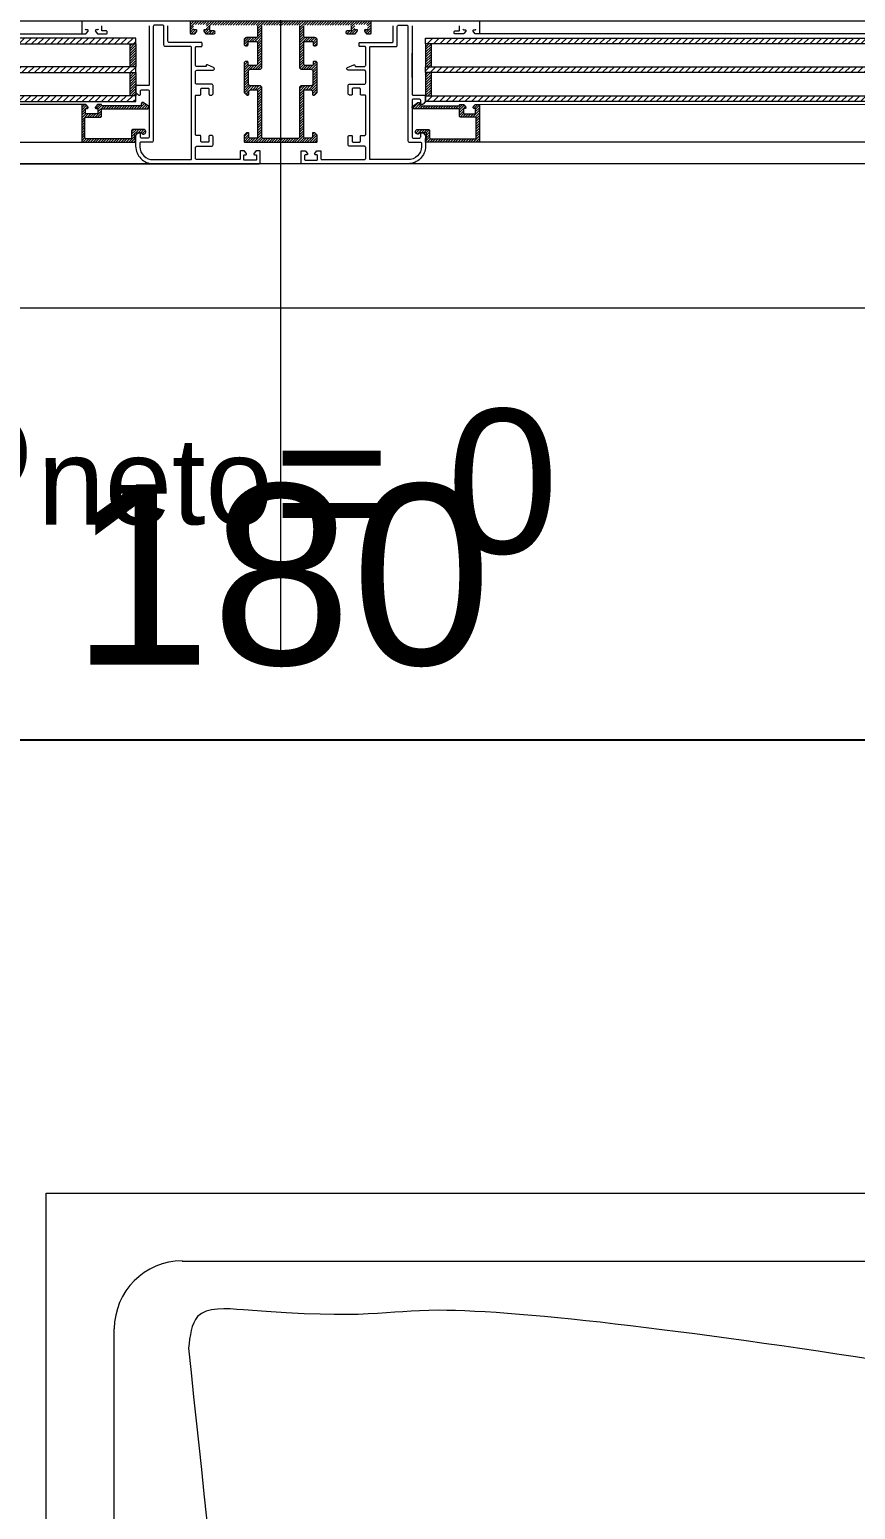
# Model space of a CAD drawing. Header units: centimetres. Extents: x 86156 to 91557, y -55119 to -48172.
# Drawn here: x 88153.8 to 88211, y -50247.9 to -50145.4 of the extents above; entities that cross this region are included whole.
import ezdxf

# ---------------------------------------------------------------- set-up
doc = ezdxf.new("R2010")
doc.units = ezdxf.units.CM
doc.header["$LTSCALE"] = 50
doc.header["$MEASUREMENT"] = 0
doc.layers.get('0').update_dxf_attribs({"color": 8})
for name, color, linetype, lineweight in [('BETON HACHURE', 253, 'Continuous', 13), ('mobilimi', 8, 'Continuous', 9), ('WINDOWS', 21, 'Continuous', 5)]:
    doc.layers.add(name, color=color, linetype=linetype, lineweight=lineweight)
doc.layers.add('COTE 50ème', color=1, linetype='Continuous')
doc.styles.add('GENERATED_STYLE_1', font='arial.ttf')
doc.styles.add('RS_TXT_50', font='arial.ttf', dxfattribs={"height": 12.5})
doc.dimstyles.new('RS_50CM_LINEAIRE', dxfattribs={"dimscale": 5, "dimtxt": 12.5, "dimasz": 1.5, "dimexe": 1, "dimexo": 2.5, "dimgap": 1, "dimtad": 1, "dimdec": 1, "dimrnd": 0.5, "dimdsep": 46, "dimtxsty": 'RS_TXT_50', "dimblk1": 'ARCHTICK', "dimblk2": 'ARCHTICK', "dimsah": 1, "dimcen": 2.5, "dimdle": 1, "dimclrt": 4, "dimadec": 0, "dimazin": 2, "dimtfac": 1, "dimtdec": 1, "dimtix": 1, "dimtmove": 2, "dimatfit": 3, "dimfxl": 1, "dimtolj": 1, "dimtzin": 0, "dimarcsym": 0})
pattern_1 = [(135, (-46708.70849, -43852.52553), (-0.08838834765, -0.08838834765), [])]
pattern_2 = [(135, (-46708.9128, -43852.52553), (-0.2209708691, -0.2209708691), [])]

# ---------------------------------------------------------------- blocks, each defined once
blk = doc.blocks.new('DRITARE POS 2')
at = {"layer": 'WINDOWS'}
h = blk.add_hatch(dxfattribs=at)
h.set_pattern_fill('ANSI31', color=140, scale=2.5, angle=450)
h.set_pattern_definition(pattern_2)
h.paths.add_polyline_path([(-8.71, -80.01), (-8.71, -12.58), (-8.31, -12.58), (-8.31, -80.01)])
h.paths.add_polyline_path([(-6.71, -80.01), (-6.71, -12.58), (-6.31, -12.58), (-6.31, -80.01)])
h.paths.add_polyline_path([(-4.71, -80.02), (-4.71, -12.58), (-4.31, -12.58), (-4.31, -80.02)])
at = {"layer": 'WINDOWS', "transparency": 33554559}
h = blk.add_hatch(dxfattribs=at)
h.set_pattern_fill('ANSI31', color=140, angle=450)
h.set_pattern_definition([(135, (-46708.90849, -43835.52553), (-0.08838834765, -0.08838834765), [])])
h.paths.add_polyline_path([(-6.71, -12.58), (-8.31, -12.58), (-8.31, -12.98), (-6.71, -12.98)])
h.paths.add_polyline_path([(-4.71, -12.58), (-6.31, -12.58), (-6.31, -12.98), (-4.71, -12.98)])
h.paths.add_polyline_path([(-6.71, -79.61), (-8.31, -79.61), (-8.31, -80.01), (-6.71, -80.01)])
h.paths.add_polyline_path([(-4.71, -79.61), (-6.31, -79.61), (-6.31, -80.01), (-4.71, -80.01)])
h = blk.add_hatch(dxfattribs=at)
h.set_pattern_fill('ANSI31', color=256, angle=450)
h.set_pattern_definition(pattern_1)
h.paths.add_polyline_path([(-1.49, -76.33, 0.414214), (-1.55, -76.27), (-4.06, -76.27, 0.414214), (-4.11, -76.33), (-4.11, -76.54, 0.250765), (-4.09, -76.58), (-3.92, -76.71, 0.599022), (-3.83, -76.67), (-3.83, -76.59, -0.414214), (-3.78, -76.54), (-3.51, -76.54, -0.414214), (-3.46, -76.59), (-3.46, -77.34, -0.414214), (-3.51, -77.39), (-3.78, -77.39, -0.414214), (-3.83, -77.34), (-3.83, -77.26, 0.599022), (-3.92, -77.22), (-4.09, -77.35, 0.250765), (-4.11, -77.39), (-4.11, -77.6, 0.414214), (-4.06, -77.66), (-4.02, -77.66), (-4.02, -80.34, -0.414214), (-4.07, -80.4), (-4.15, -80.4, 0.603122), (-4.23, -80.55), (-3.98, -80.9, 0.737396), (-3.81, -80.85), (-3.81, -77.71, -0.414214), (-3.76, -77.66), (-3.31, -77.66, 0.414214), (-3.22, -77.56), (-3.22, -76.55, -0.414214), (-3.16, -76.5), (-1.81, -76.5, -0.414214), (-1.72, -76.59), (-1.72, -79.63, -0.414214), (-1.81, -79.73), (-2.28, -79.73, 0.414214), (-2.37, -79.82), (-2.37, -80.56, 1.657435), (-2.12, -80.43, -0.247394), (-2.15, -80.38), (-2.15, -80.01, -0.414214), (-2.09, -79.95), (-1.74, -79.95), (-1.74, -80.01), (-1.49, -80.01), (-1.49, -79.95)])
at = {"layer": 'WINDOWS'}
h = blk.add_hatch(dxfattribs=at)
h.set_pattern_fill('ANSI31', color=256, angle=450)
h.set_pattern_definition(pattern_1)
h.paths.add_polyline_path([(-9.61, -85.22, -0.414214), (-9.56, -85.16), (-9.26, -85.16, -0.414214), (-9.2, -85.22), (-9.2, -85.44, 1), (-9, -85.44), (-9, -84.9, 0.250765), (-9.02, -84.86), (-9.19, -84.74, 0.599022), (-9.28, -84.79), (-9.28, -84.87, -0.414214), (-9.33, -84.92), (-9.59, -84.92, -0.414214), (-9.65, -84.87), (-9.65, -84.08, -0.414214), (-9.59, -84.03), (-9.33, -84.03, -0.414214), (-9.28, -84.08), (-9.28, -84.19, 0.599022), (-9.19, -84.24), (-9.02, -84.13, 0.250765), (-9, -84.08), (-9, -83.84, 0.414214), (-9.05, -83.78), (-9.84, -83.78, 0.414214), (-9.89, -83.84), (-9.89, -90.06), (-9.89, -96.27, 0.414214), (-9.84, -96.33), (-9.05, -96.33, 0.414214), (-9, -96.27), (-9, -96.03, 0.250765), (-9.02, -95.98), (-9.19, -95.87, 0.599022), (-9.28, -95.92), (-9.28, -96.03, -0.414214), (-9.33, -96.08), (-9.59, -96.08, -0.414214), (-9.65, -96.03), (-9.65, -95.24, -0.414214), (-9.59, -95.19), (-9.33, -95.19, -0.414214), (-9.28, -95.24), (-9.28, -95.32, 0.599022), (-9.19, -95.37), (-9.02, -95.25, 0.250765), (-9, -95.21), (-9, -94.68, 1), (-9.2, -94.68), (-9.2, -94.89, -0.414214), (-9.26, -94.95), (-9.56, -94.95, -0.414214), (-9.61, -94.89), (-9.61, -91.72, -0.414214), (-9.56, -91.66), (-8.83, -91.66, -0.414214), (-8.74, -91.75), (-8.74, -92.41, 0.414214), (-8.55, -92.59), (-8.29, -92.59, 0.198912), (-8.25, -92.58), (-8.19, -92.52, 0.198912), (-8.18, -92.48), (-8.18, -92.37, 0.414214), (-8.23, -92.31), (-8.4, -92.31, -0.414214), (-8.46, -92.26), (-8.46, -91.75, -0.414214), (-8.36, -91.66), (-6.91, -91.66, -0.414214), (-6.81, -91.75), (-6.81, -92.26, -0.414214), (-6.87, -92.31), (-7.04, -92.31, 0.414214), (-7.09, -92.37), (-7.09, -92.48, 0.198912), (-7.08, -92.52), (-7.02, -92.58, 0.198912), (-6.98, -92.59), (-4.97, -92.59, 0.198912), (-4.93, -92.58), (-4.78, -92.42, 0.198912), (-4.76, -92.38), (-4.76, -92.31, 0.414214), (-4.82, -92.26), (-5, -92.26, -0.340481), (-5.13, -92.16), (-5.13, -91.75, -0.414214), (-5.04, -91.66), (-1.87, -91.66, -0.414214), (-1.77, -91.75), (-1.77, -92.16, -0.414214), (-1.87, -92.26), (-2.09, -92.26, 0.414214), (-2.15, -92.31), (-2.15, -92.38, 0.198912), (-2.13, -92.42), (-1.98, -92.58, 0.198912), (-1.94, -92.59), (-1.55, -92.59, 0.414214), (-1.49, -92.54), (-1.49, -90.06), (-1.49, -87.57, 0.414214), (-1.55, -87.52), (-1.94, -87.52, 0.198912), (-1.98, -87.53), (-2.13, -87.69, 0.198912), (-2.15, -87.73), (-2.15, -87.8, 0.414214), (-2.09, -87.85), (-1.87, -87.85, -0.414214), (-1.77, -87.95), (-1.77, -88.36, -0.414214), (-1.87, -88.45), (-5.04, -88.45, -0.414214), (-5.13, -88.36), (-5.13, -87.95, -0.340481), (-5, -87.85), (-4.82, -87.85, 0.414214), (-4.76, -87.8), (-4.76, -87.73, 0.198912), (-4.78, -87.69), (-4.93, -87.53, 0.198912), (-4.97, -87.52), (-6.98, -87.52, 0.198912), (-7.02, -87.53), (-7.08, -87.59, 0.198912), (-7.09, -87.63), (-7.09, -87.74, 0.414214), (-7.04, -87.8), (-6.87, -87.8, -0.414214), (-6.81, -87.85), (-6.81, -88.36, -0.414214), (-6.91, -88.45), (-8.36, -88.45, -0.414214), (-8.46, -88.36), (-8.46, -87.85, -0.414214), (-8.4, -87.8), (-8.23, -87.8, 0.414214), (-8.18, -87.74), (-8.18, -87.63, 0.198912), (-8.19, -87.59), (-8.25, -87.53, 0.198912), (-8.29, -87.52), (-8.55, -87.52, 0.414214), (-8.74, -87.7), (-8.74, -88.36, -0.414214), (-8.83, -88.45), (-9.56, -88.45, -0.414214), (-9.61, -88.39)])
h.paths.add_polyline_path([(-9.56, -88.73), (-6.63, -88.73), (-6.53, -88.64), (-6.53, -87.89), (-6.44, -87.8), (-5.51, -87.8), (-5.41, -87.89), (-5.41, -88.64), (-5.32, -88.73), (-1.83, -88.73), (-1.77, -88.79), (-1.77, -90.06), (-1.77, -91.32), (-1.83, -91.38), (-5.32, -91.38), (-5.41, -91.47), (-5.41, -92.22), (-5.51, -92.31), (-6.44, -92.31), (-6.53, -92.22), (-6.53, -91.47), (-6.63, -91.38), (-9.56, -91.38), (-9.61, -91.32), (-9.61, -90.06), (-9.61, -88.79)], flags=16)
at = {"layer": 'WINDOWS', "transparency": 33554559}
h = blk.add_hatch(dxfattribs=at)
h.set_pattern_fill('ANSI31', color=256, angle=450)
h.set_pattern_definition(pattern_1)
h.paths.add_polyline_path([(-1.49, -100.16), (-1.49, -100.1), (-1.74, -100.1), (-1.74, -100.16), (-2.09, -100.16, -0.414214), (-2.15, -100.1), (-2.15, -99.73, -0.247394), (-2.12, -99.68, 1.657435), (-2.37, -99.55), (-2.37, -100.29, 0.414214), (-2.28, -100.38), (-1.81, -100.38, -0.414214), (-1.72, -100.48), (-1.72, -103.52, -0.414214), (-1.81, -103.61), (-3.16, -103.61, -0.414214), (-3.22, -103.56), (-3.22, -102.55, 0.414214), (-3.31, -102.46), (-3.76, -102.46, -0.414214), (-3.81, -102.4), (-3.81, -99.26, 0.737396), (-3.98, -99.21), (-4.23, -99.57, 0.603122), (-4.15, -99.71), (-4.07, -99.71, -0.414214), (-4.02, -99.77), (-4.02, -102.46), (-4.06, -102.46, 0.414214), (-4.11, -102.51), (-4.11, -102.72, 0.250765), (-4.09, -102.76), (-3.92, -102.89, 0.599022), (-3.83, -102.85), (-3.83, -102.77, -0.414214), (-3.78, -102.72), (-3.51, -102.72, -0.414214), (-3.46, -102.77), (-3.46, -103.52, -0.414214), (-3.51, -103.58), (-3.78, -103.58, -0.414214), (-3.83, -103.52), (-3.83, -103.44, 0.599022), (-3.92, -103.4), (-4.09, -103.53, 0.250765), (-4.11, -103.58), (-4.11, -103.78, 0.414214), (-4.06, -103.84), (-1.55, -103.84, 0.414214), (-1.49, -103.78)])
at = {"layer": 'WINDOWS'}
h = blk.add_hatch(dxfattribs=at)
h.set_pattern_fill('ANSI31', color=140, scale=2.5, angle=450)
h.set_pattern_definition(pattern_2)
h.paths.add_polyline_path([(-8.71, -100.09), (-8.71, -167.42), (-8.31, -167.42), (-8.31, -100.09)])
h.paths.add_polyline_path([(-6.71, -100.09), (-6.71, -167.42), (-6.31, -167.42), (-6.31, -100.09)])
h.paths.add_polyline_path([(-4.71, -100.09), (-4.71, -167.42), (-4.31, -167.42), (-4.31, -100.09)])
at = {"layer": 'WINDOWS', "transparency": 33554559}
h = blk.add_hatch(dxfattribs=at)
h.set_pattern_fill('ANSI31', color=140, angle=450)
h.set_pattern_definition([(135, (-46708.90849, -43869.52553), (-0.08838834765, -0.08838834765), [])])
h.paths.add_polyline_path([(-6.71, -167.42), (-8.31, -167.42), (-8.31, -167.02), (-6.71, -167.02)])
h.paths.add_polyline_path([(-4.71, -167.42), (-6.31, -167.42), (-6.31, -167.02), (-4.71, -167.02)])
h.paths.add_polyline_path([(-6.71, -100.49), (-8.31, -100.49), (-8.31, -100.09), (-6.71, -100.09)])
h.paths.add_polyline_path([(-4.71, -100.49), (-6.31, -100.49), (-6.31, -100.09), (-4.71, -100.09)])
at = {"layer": 'WINDOWS'}
for p, q in [((-0.01, -11.48), (0, -81.19)), ((-9, -16.26), (-9, -76.34)), ((-4.11, -76.33), (-4.12, -16.26)), ((-1.5, -16.26), (-1.49, -76.33)), ((-5.98, -80.95), (-7.66, -80.95)), ((-0.01, -168.52), (0, -98.92)), ((-9, -163.74), (-9, -103.78)), ((-4.11, -103.78), (-4.12, -163.74)), ((-1.5, -163.74), (-1.49, -103.78))]:
    blk.add_line(p, q, dxfattribs=at)
at = {"layer": 'WINDOWS', "color": 165}
blk.add_line((-61.99, -90.06), (34.01, -90.06), dxfattribs=at)
at = {"layer": 'WINDOWS'}
blk.add_lwpolyline([(-9.9, -180), (-9.9, 0), (0, 0), (0, -180)], close=True, dxfattribs=at)
at = {"layer": 'WINDOWS', "color": 165}
blk.add_lwpolyline([(0, 0), (0, -180), (10, -180), (10, 0)], close=True, dxfattribs=at)
at = {"layer": 'WINDOWS', "color": 140}
for points in [[(-8.71, -80.01), (-8.71, -12.58), (-8.31, -12.58), (-8.31, -80.01)], [(-6.71, -80.01), (-6.71, -12.58), (-6.31, -12.58), (-6.31, -80.01)], [(-4.71, -80.02), (-4.71, -12.58), (-4.31, -12.58), (-4.31, -80.02)], [(-6.71, -79.61), (-8.31, -79.61), (-8.31, -80.01), (-6.71, -80.01)], [(-4.71, -79.61), (-6.31, -79.61), (-6.31, -80.01), (-4.71, -80.01)], [(-8.71, -100.09), (-8.71, -167.42), (-8.31, -167.42), (-8.31, -100.09)], [(-6.71, -100.49), (-8.31, -100.49), (-8.31, -100.09), (-6.71, -100.09)], [(-6.71, -100.09), (-6.71, -167.42), (-6.31, -167.42), (-6.31, -100.09)], [(-4.71, -100.49), (-6.31, -100.49), (-6.31, -100.09), (-4.71, -100.09)], [(-4.71, -100.09), (-4.71, -167.42), (-4.31, -167.42), (-4.31, -100.09)]]:
    blk.add_lwpolyline(points, close=True, dxfattribs=at)
at = {"layer": 'WINDOWS'}
for points in [[(-9.84, -76.28), (-9.05, -76.28, -0.414214), (-9, -76.34), (-9, -76.54, -0.250765), (-9.02, -76.59), (-9.19, -76.72, -0.599022), (-9.28, -76.67), (-9.28, -76.58, 0.414214), (-9.33, -76.52)], [(-9.33, -77.42, 0.414214), (-9.28, -77.36), (-9.28, -77.27, -0.599022), (-9.19, -77.22), (-9.02, -77.35, -0.250765), (-9, -77.4), (-9, -77.98, -0.414214), (-9.05, -78.03), (-9.15, -78.03, -0.414214), (-9.2, -77.98), (-9.2, -77.72, 0.414214), (-9.26, -77.66), (-9.56, -77.66, 0.414214)], [(-9.56, -80.95), (-4.82, -80.95, 0.414214), (-4.76, -80.89), (-4.76, -80.07, -0.414214), (-4.71, -80.01), (-4.32, -80.01, -0.198912), (-4.28, -80.03), (-4.13, -80.18, -0.198912), (-4.11, -80.22), (-4.11, -80.29, -0.414214), (-4.17, -80.35), (-4.39, -80.35, 0.414214), (-4.48, -80.44), (-4.48, -80.85, 0.414214), (-4.39, -80.95), (-1.87, -80.95, 0.414214), (-1.77, -80.85), (-1.77, -80.44, 0.414214), (-1.87, -80.35), (-2.09, -80.35, -0.414214), (-2.15, -80.29), (-2.15, -80.22, -0.198912), (-2.13, -80.18), (-1.98, -80.03, -0.198912), (-1.94, -80.01), (-1.21, -80.01, -0.414214), (0, -81.23), (0, -88.58, -0.414214), (-0.06, -88.64), (-0.84, -88.64, -0.414214), (-0.9, -88.58), (-0.9, -88.38, -0.250765), (-0.87, -88.33), (-0.7, -88.2, -0.599022), (-0.62, -88.24), (-0.62, -88.34, 0.414214), (-0.56, -88.39), (-0.3, -88.39, 0.414214), (-0.24, -88.34), (-0.24, -87.55, 0.414214), (-0.3, -87.5), (-0.56, -87.5, 0.414214), (-0.62, -87.55), (-0.62, -87.65, -0.599022), (-0.7, -87.69), (-0.87, -87.56, -0.250765), (-0.9, -87.52), (-0.9, -87.31, -0.414214), (-0.84, -87.26), (-0.34, -87.26, 0.414214), (-0.28, -87.2), (-0.28, -84.25, 0.414214), (-0.37, -84.16), (-1.12, -84.16, 0.414214), (-1.21, -84.25), (-1.21, -85.28, -0.414214), (-1.31, -85.37), (-1.87, -85.37, -0.414214), (-1.96, -85.28), (-1.96, -85.15, -0.414214), (-1.9, -85.09), (-1.55, -85.09, 0.414214), (-1.49, -85.03), (-1.49, -84.59, 0.414214), (-1.55, -84.53), (-1.9, -84.53, -0.414214), (-1.96, -84.47), (-1.96, -84.21, 0.414214), (-2.02, -84.16), (-4.7, -84.16, 0.414214), (-4.76, -84.21), (-4.76, -84.47, -0.414214), (-4.82, -84.53), (-5.17, -84.53, 0.414214), (-5.23, -84.59), (-5.23, -85.03, 0.414214), (-5.17, -85.09), (-4.82, -85.09, -0.414214), (-4.76, -85.15), (-4.76, -85.28, -0.414214), (-4.85, -85.37), (-5.41, -85.37, -0.414214), (-5.51, -85.28), (-5.51, -84.25, 0.414214), (-5.6, -84.16), (-6.38, -84.16, 0.414214), (-6.48, -84.25), (-6.48, -85.37, -0.809546), (-6.66, -85.41), (-6.85, -84.98, -0.543142), (-6.79, -84.9, 0.414214), (-6.74, -84.85), (-6.74, -84.25, 0.414214), (-6.83, -84.16), (-8.06, -84.16, 0.414214), (-8.12, -84.21), (-8.12, -84.57, -0.414214), (-8.18, -84.62), (-8.34, -84.62, -0.414214), (-8.4, -84.57), (-8.4, -82.35, 0.414214), (-8.49, -82.25), (-9.56, -82.25, 0.414214)], [(-9.56, -85.16), (-9.26, -85.16, -0.414214), (-9.2, -85.22), (-9.2, -85.44, 1), (-9, -85.44), (-9, -84.9, 0.250765), (-9.02, -84.86), (-9.19, -84.74, 0.599022), (-9.28, -84.79), (-9.28, -84.87, -0.414214), (-9.33, -84.92)], [(-9.33, -84.03, -0.414214), (-9.28, -84.08), (-9.28, -84.19, 0.599022), (-9.19, -84.24), (-9.02, -84.13, 0.250765), (-9, -84.08), (-9, -83.84, 0.414214), (-9.05, -83.78), (-9.84, -83.78, 0.414214)], [(-9.84, -96.33), (-9.05, -96.33, 0.414214), (-9, -96.27), (-9, -96.03, 0.250765), (-9.02, -95.98), (-9.19, -95.87, 0.599022), (-9.28, -95.92), (-9.28, -96.03, -0.414214), (-9.33, -96.08)], [(-9.33, -95.19, -0.414214), (-9.28, -95.24), (-9.28, -95.32, 0.599022), (-9.19, -95.37), (-9.02, -95.25, 0.250765), (-9, -95.21), (-9, -94.68, 1), (-9.2, -94.68), (-9.2, -94.89, -0.414214), (-9.26, -94.95), (-9.56, -94.95, -0.414214)], [(-9.56, -91.66), (-8.83, -91.66, -0.414214), (-8.74, -91.75), (-8.74, -92.41, 0.414214), (-8.55, -92.59), (-8.29, -92.59, 0.198912), (-8.25, -92.58), (-8.19, -92.52, 0.198912), (-8.18, -92.48), (-8.18, -92.37, 0.414214), (-8.23, -92.31), (-8.4, -92.31, -0.414214), (-8.46, -92.26), (-8.46, -91.75, -0.414214), (-8.36, -91.66), (-6.91, -91.66, -0.414214), (-6.81, -91.75), (-6.81, -92.26, -0.414214), (-6.87, -92.31), (-7.04, -92.31, 0.414214), (-7.09, -92.37), (-7.09, -92.48, 0.198912), (-7.08, -92.52), (-7.02, -92.58, 0.198912), (-6.98, -92.59), (-4.97, -92.59, 0.198912), (-4.93, -92.58), (-4.78, -92.42, 0.198912), (-4.76, -92.38), (-4.76, -92.31, 0.414214), (-4.82, -92.26), (-5, -92.26, -0.340481), (-5.13, -92.16), (-5.13, -91.75, -0.414214), (-5.04, -91.66), (-1.87, -91.66, -0.414214), (-1.77, -91.75), (-1.77, -92.16, -0.414214), (-1.87, -92.26), (-2.09, -92.26, 0.414214), (-2.15, -92.31), (-2.15, -92.38, 0.198912), (-2.13, -92.42), (-1.98, -92.58, 0.198912), (-1.94, -92.59), (-1.55, -92.59, 0.414214), (-1.49, -92.54), (-1.49, -90.06), (-1.49, -87.57, 0.414214), (-1.55, -87.52), (-1.94, -87.52, 0.198912), (-1.98, -87.53), (-2.13, -87.69, 0.198912), (-2.15, -87.73), (-2.15, -87.8, 0.414214), (-2.09, -87.85), (-1.87, -87.85, -0.414214), (-1.77, -87.95), (-1.77, -88.36, -0.414214), (-1.87, -88.45), (-5.04, -88.45, -0.414214), (-5.13, -88.36), (-5.13, -87.95, -0.340481), (-5, -87.85), (-4.82, -87.85, 0.414214), (-4.76, -87.8), (-4.76, -87.73, 0.198912), (-4.78, -87.69), (-4.93, -87.53, 0.198912), (-4.97, -87.52), (-6.98, -87.52, 0.198912), (-7.02, -87.53), (-7.08, -87.59, 0.198912), (-7.09, -87.63), (-7.09, -87.74, 0.414214), (-7.04, -87.8), (-6.87, -87.8, -0.414214), (-6.81, -87.85), (-6.81, -88.36, -0.414214), (-6.91, -88.45), (-8.36, -88.45, -0.414214), (-8.46, -88.36), (-8.46, -87.85, -0.414214), (-8.4, -87.8), (-8.23, -87.8, 0.414214), (-8.18, -87.74), (-8.18, -87.63, 0.198912), (-8.19, -87.59), (-8.25, -87.53, 0.198912), (-8.29, -87.52), (-8.55, -87.52, 0.414214), (-8.74, -87.7), (-8.74, -88.36, -0.414214), (-8.83, -88.45), (-9.56, -88.45, -0.414214)], [(-9.84, -103.83), (-9.05, -103.83, 0.414214), (-9, -103.78), (-9, -103.57, 0.250765), (-9.02, -103.52), (-9.19, -103.39, 0.599022), (-9.28, -103.44), (-9.28, -103.53, -0.414214), (-9.33, -103.59)], [(-9.33, -102.69, -0.414214), (-9.28, -102.75), (-9.28, -102.84, 0.599022), (-9.19, -102.89), (-9.02, -102.76, 0.250765), (-9, -102.71), (-9, -102.13, 0.414214), (-9.05, -102.08), (-9.15, -102.08, 0.414214), (-9.2, -102.13), (-9.2, -102.39, -0.414214), (-9.26, -102.45), (-9.56, -102.45, -0.414214)], [(-9.56, -99.16), (-5.47, -99.16, -0.414214), (-5.41, -99.22), (-5.41, -100.04, 0.414214), (-5.36, -100.1), (-4.97, -100.1, 0.198912), (-4.93, -100.08), (-4.78, -99.93, 0.198912), (-4.76, -99.89), (-4.76, -99.82, 0.414214), (-4.82, -99.76), (-5.04, -99.76, -0.414214), (-5.13, -99.67), (-5.13, -99.26, -0.414214), (-5.04, -99.16), (-1.87, -99.16, -0.414214), (-1.77, -99.26), (-1.77, -99.67, -0.414214), (-1.87, -99.76), (-2.09, -99.76, 0.414214), (-2.15, -99.82), (-2.15, -99.89, 0.198912), (-2.13, -99.93), (-1.98, -100.08, 0.198912), (-1.94, -100.1), (-1.21, -100.1, 0.414214), (0, -98.88), (0, -91.53, 0.414214), (-0.06, -91.47), (-0.84, -91.47, 0.414214), (-0.9, -91.53), (-0.9, -91.74, 0.250765), (-0.87, -91.78), (-0.7, -91.91, 0.599022), (-0.62, -91.87), (-0.62, -91.77, -0.414214), (-0.56, -91.72), (-0.3, -91.72, -0.414214), (-0.24, -91.77), (-0.24, -92.56, -0.414214), (-0.3, -92.61), (-0.56, -92.61, -0.414214), (-0.62, -92.56), (-0.62, -92.46, 0.599022), (-0.7, -92.42), (-0.87, -92.55, 0.250765), (-0.9, -92.59), (-0.9, -92.8, 0.414214), (-0.84, -92.86), (-0.34, -92.86, -0.414214), (-0.28, -92.91), (-0.28, -95.86, -0.414214), (-0.37, -95.95), (-1.12, -95.95, -0.414214), (-1.21, -95.86), (-1.21, -94.83, 0.414214), (-1.31, -94.74), (-1.87, -94.74, 0.414214), (-1.96, -94.83), (-1.96, -94.96, 0.414214), (-1.9, -95.02), (-1.55, -95.02, -0.414214), (-1.49, -95.08), (-1.49, -95.52, -0.414214), (-1.55, -95.58), (-1.9, -95.58, 0.414214), (-1.96, -95.64), (-1.96, -95.9, -0.414214), (-2.02, -95.95), (-4.7, -95.95, -0.414214), (-4.76, -95.9), (-4.76, -95.64, 0.414214), (-4.82, -95.58), (-5.17, -95.58, -0.414214), (-5.23, -95.52), (-5.23, -95.08, -0.414214), (-5.17, -95.02), (-4.82, -95.02, 0.414214), (-4.76, -94.96), (-4.76, -94.83, 0.414214), (-4.85, -94.74), (-5.41, -94.74, 0.414214), (-5.51, -94.83), (-5.51, -95.86, -0.414214), (-5.6, -95.95), (-6.38, -95.95, -0.414214), (-6.48, -95.86), (-6.48, -94.74, 0.809546), (-6.66, -94.7), (-6.85, -95.13, 0.543142), (-6.79, -95.21, -0.414214), (-6.74, -95.26), (-6.74, -95.86, -0.414214), (-6.83, -95.95), (-8.06, -95.95, -0.414214), (-8.12, -95.9), (-8.12, -95.54, 0.414214), (-8.18, -95.49), (-8.34, -95.49, 0.414214), (-8.4, -95.54), (-8.4, -97.76, -0.414214), (-8.49, -97.86), (-9.56, -97.86, -0.414214)]]:
    blk.add_lwpolyline(points, format="xyb", dxfattribs=at)
for points in [[(-1.74, -79.95), (-2.09, -79.95, 0.414214), (-2.15, -80.01), (-2.15, -80.38, 0.247394), (-2.12, -80.43, -1.657435), (-2.37, -80.56), (-2.37, -79.82, -0.414214), (-2.28, -79.73), (-1.81, -79.73, 0.414214), (-1.72, -79.63), (-1.72, -76.59, 0.414214), (-1.81, -76.5), (-3.16, -76.5, 0.414214), (-3.22, -76.55), (-3.22, -77.56, -0.414214), (-3.31, -77.66), (-3.76, -77.66, 0.414214), (-3.81, -77.71), (-3.81, -80.85, -0.737396), (-3.98, -80.9), (-4.23, -80.55, -0.603122), (-4.15, -80.4), (-4.07, -80.4, 0.414214), (-4.02, -80.34), (-4.02, -77.66), (-4.06, -77.66, -0.414214), (-4.11, -77.6), (-4.11, -77.39, -0.250765), (-4.09, -77.35), (-3.92, -77.22, -0.599022), (-3.83, -77.26), (-3.83, -77.34, 0.414214), (-3.78, -77.39), (-3.51, -77.39, 0.414214), (-3.46, -77.34), (-3.46, -76.59, 0.414214), (-3.51, -76.54), (-3.78, -76.54, 0.414214), (-3.83, -76.59), (-3.83, -76.67, -0.599022), (-3.92, -76.71), (-4.09, -76.58, -0.250765), (-4.11, -76.54), (-4.11, -76.33, -0.414214), (-4.06, -76.27), (-1.55, -76.27, -0.414214), (-1.49, -76.33), (-1.49, -79.95), (-1.49, -80.01), (-1.74, -80.01)], [(-1.49, -80.39, -0.414214), (-1.4, -80.29), (-1.18, -80.29), (-1.18, -80.29, -0.414214), (-0.28, -81.23), (-0.28, -83.82, -0.414214), (-0.34, -83.88), (-8.06, -83.88, -0.414214), (-8.12, -83.82), (-8.12, -82.07, 0.414214), (-8.21, -81.97), (-9.52, -81.97, -0.414214), (-9.61, -81.88), (-9.61, -81.32, -0.414214), (-9.52, -81.23), (-1.59, -81.23, 0.414214), (-1.49, -81.13)], [(-1.49, -99.72, 0.414214), (-1.4, -99.82), (-1.18, -99.82), (-1.18, -99.82, 0.414214), (-0.28, -98.88), (-0.28, -96.29, 0.414214), (-0.34, -96.23), (-8.06, -96.23, 0.414214), (-8.12, -96.29), (-8.12, -98.04, -0.414214), (-8.21, -98.14), (-9.52, -98.14, 0.414214), (-9.61, -98.23), (-9.61, -98.79, 0.414214), (-9.52, -98.88), (-1.59, -98.88, -0.414214), (-1.49, -98.98)], [(-1.74, -100.16), (-2.09, -100.16, -0.414214), (-2.15, -100.1), (-2.15, -99.73, -0.247394), (-2.12, -99.68, 1.657435), (-2.37, -99.55), (-2.37, -100.29, 0.414214), (-2.28, -100.38), (-1.81, -100.38, -0.414214), (-1.72, -100.48), (-1.72, -103.52, -0.414214), (-1.81, -103.61), (-3.16, -103.61, -0.414214), (-3.22, -103.56), (-3.22, -102.55, 0.414214), (-3.31, -102.46), (-3.76, -102.46, -0.414214), (-3.81, -102.4), (-3.81, -99.26, 0.737396), (-3.98, -99.21), (-4.23, -99.57, 0.603122), (-4.15, -99.71), (-4.07, -99.71, -0.414214), (-4.02, -99.77), (-4.02, -102.46), (-4.06, -102.46, 0.414214), (-4.11, -102.51), (-4.11, -102.72, 0.250765), (-4.09, -102.76), (-3.92, -102.89, 0.599022), (-3.83, -102.85), (-3.83, -102.77, -0.414214), (-3.78, -102.72), (-3.51, -102.72, -0.414214), (-3.46, -102.77), (-3.46, -103.52, -0.414214), (-3.51, -103.58), (-3.78, -103.58, -0.414214), (-3.83, -103.52), (-3.83, -103.44, 0.599022), (-3.92, -103.4), (-4.09, -103.53, 0.250765), (-4.11, -103.58), (-4.11, -103.78, 0.414214), (-4.06, -103.84), (-1.55, -103.84, 0.414214), (-1.49, -103.78), (-1.49, -100.16), (-1.49, -100.1), (-1.74, -100.1)]]:
    blk.add_lwpolyline(points, format="xyb", close=True, dxfattribs=at)
blk.add_lwpolyline([(-9.56, -91.38), (-6.63, -91.38), (-6.53, -91.47), (-6.53, -92.22), (-6.44, -92.31), (-5.51, -92.31), (-5.41, -92.22), (-5.41, -91.47), (-5.32, -91.38), (-1.83, -91.38), (-1.77, -91.32), (-1.77, -90.06), (-1.77, -88.79), (-1.83, -88.73), (-5.32, -88.73), (-5.41, -88.64), (-5.41, -87.89), (-5.51, -87.8), (-6.44, -87.8), (-6.53, -87.89), (-6.53, -88.64), (-6.63, -88.73), (-9.56, -88.73)], dxfattribs=at)
at = {"layer": 'WINDOWS', "color": 165, "insert": (27.15, -116.22), "char_height": 10, "attachment_point": 7, "rotation": 90, "style": 'GENERATED_STYLE_1'}
blk.add_mtext('\\A1;\\pt0;P{\\H0.6x;neto}= 0', dxfattribs=at)
blk = doc.blocks.new('_ArchTick')
at = {"color": 0, "linetype": 'ByBlock', "const_width": 0.15}
blk.add_lwpolyline([(-0.5, -0.5), (0.5, 0.5)], dxfattribs=at)
blk = doc.blocks.new('*D1160')
at = {"layer": 'COTE 50ème', "color": 0, "lineweight": -2, "ltscale": 0.5, "transparency": 16777216}
for p, q in [((88081.25, -50174.87), (88081.25, -50199.61)), ((88261.25, -50174.87), (88261.25, -50199.61)), ((88076.25, -50194.61), (88266.25, -50194.61))]:
    blk.add_line(p, q, dxfattribs=at)
at = {"layer": 'Defpoints', "color": 0, "ltscale": 0.5, "transparency": 16777216}
for p in [(88081.25, -50162.37), (88261.25, -50162.37), (88261.25, -50194.61)]:
    blk.add_point(p, dxfattribs=at)
at = {"layer": 'COTE 50ème', "color": 0, "lineweight": -2, "ltscale": 0.5, "transparency": 16777216, "xscale": 7.5, "yscale": 7.5, "zscale": 7.5, "rotation": 180}
blk.add_blockref('_ArchTick', (88081.25, -50194.61), dxfattribs=at)
at = {"layer": 'COTE 50ème', "color": 0, "lineweight": -2, "ltscale": 0.5, "transparency": 16777216, "xscale": 7.5, "yscale": 7.5, "zscale": 7.5}
blk.add_blockref('_ArchTick', (88261.25, -50194.61), dxfattribs=at)
at = {"layer": 'COTE 50ème', "color": 4, "lineweight": 5, "ltscale": 0.5, "transparency": 16777216, "insert": (88171.25, -50183.23), "char_height": 12.5, "attachment_point": 5, "style": 'RS_TXT_50'}
blk.add_mtext('\\A1;180', dxfattribs=at)

msp = doc.modelspace()

# ---------------------------------------------------------------- hatches: boundary and pattern name
at = {"layer": 'BETON HACHURE', "ltscale": 0.5, "transparency": 33554559}
h = msp.add_hatch(color=256, dxfattribs=at)
h.dxf.hatch_style = 1
h.paths.add_polyline_path([(89857.95, -49968.55), (89601.54, -49712.14), (89017.58, -49863.16), (88999.75, -49863.16), (88314.75, -49713.17), (88293.27, -49713.16), (87031.8, -49846.89), (86857.57, -50021.45), (86757.23, -51272.48), (86839.4, -52045.38), (86669.47, -52571.17), (86746.67, -53900.72), (86983.5, -54130.12), (88279.55, -54131.55), (88279.55, -54261.56), (89504.55, -54261.56), (89504.55, -54401.56), (90492.95, -54401.56), (90492.95, -51921.06), (89857.95, -51772.6)])
h.paths.add_polyline_path([(89837.95, -51788.46), (90472.95, -51936.92), (90472.95, -54381.56), (89524.55, -54381.56), (89524.55, -54241.56), (88299.55, -54241.56), (88299.55, -54111.57), (86991.6, -54110.13), (86766.18, -53891.78), (86689.65, -52573.76), (86859.73, -52047.49), (86777.31, -51272.22), (86876.91, -50030.38), (87040.95, -49866.03), (88294.32, -49733.16), (88312.58, -49733.17), (88997.58, -49883.16), (89020.13, -49883.16), (89595.48, -49734.36), (89837.95, -49976.84)], flags=16)
at = {"layer": 'WINDOWS'}
h = msp.add_hatch(color=140, dxfattribs=at)
h.dxf.hatch_style = 1
h.paths.add_polyline_path([(89018.83, -49872.96), (88998.69, -49872.96), (88313.69, -49722.97), (88293.78, -49722.96), (87036.29, -49856.27), (86867.05, -50025.82), (86767.07, -51272.35), (86849.36, -52046.42), (86679.36, -52572.44), (86756.23, -53896.34), (86987.47, -54120.32), (88289.35, -54121.76), (88289.35, -54251.76), (89514.35, -54251.76), (89514.35, -54391.76), (90483.15, -54391.76), (90483.15, -51928.83), (89848.15, -51780.37), (89848.15, -49972.61), (89598.57, -49723.03)])
h.paths.add_polyline_path([(89597.96, -49725.25), (89846.15, -49973.44), (89846.15, -51781.96), (90481.15, -51930.42), (90481.15, -54389.76), (89516.35, -54389.76), (89516.35, -54249.76), (88291.35, -54249.76), (88291.35, -54119.77), (86988.28, -54118.32), (86758.18, -53895.45), (86681.38, -52572.7), (86851.4, -52046.63), (86769.08, -51272.33), (86868.98, -50026.72), (87037.2, -49858.18), (88293.89, -49724.96), (88313.47, -49724.97), (88998.47, -49874.96), (89019.08, -49874.96)], flags=16)

# ---------------------------------------------------------------- linework, layer by layer
at = {"layer": 'mobilimi'}
for p, q in [((88154.96, -50385.55), (88154.96, -50226.02)), ((88154.96, -50226.02), (88352.75, -50226.02)), ((88164.38, -50230.73), (88321.95, -50230.73)), ((88159.67, -50376.14), (88159.67, -50235.43))]:
    msp.add_line(p, q, dxfattribs=at)
msp.add_arc((88164.38, -50235.43), 4.71, 90, 180, dxfattribs=at)
for points, knots in [([(88309.52, -50252.89), (88310.38, -50249.9), (88311.18, -50246.29), (88311.82, -50241.18), (88291.71, -50243.05), (88268.87, -50247.82), (88216.59, -50237.7), (88179.68, -50233.1), (88177.35, -50234.92), (88165.15, -50233.81), (88164.91, -50235.91), (88164.81, -50236.77)], [3985.05903, 3985.05903, 3985.05903, 3985.05903, 4080.88352, 4095.097586, 4129.948642, 4553.773643, 5047.299708, 5447.379817, 5706.978712, 5742.134282, 5766.267478, 5766.267478, 5766.267478, 5766.267478]), ([(88164.81, -50236.77), (88166.72, -50254.7), (88171.12, -50296.21), (88173.07, -50345.31), (88164.84, -50373.59), (88183.57, -50367.41), (88206.5, -50361.07), (88252.39, -50331.04), (88254.22, -50319.42), (88269.77, -50302.25), (88277.59, -50315.72), (88286.19, -50325.75), (88295.21, -50333.37), (88302.2, -50338.65), (88286.96, -50317.34), (88287.64, -50305.59), (88290.23, -50302.46), (88292.09, -50295.88)], [5766.267478, 5766.267478, 5766.267478, 5766.267478, 6326.544882, 7063.125625, 7075.853468, 7104.137891, 7482.255608, 7822.118426, 8365.070605, 8376.683952, 8384.467459, 8620.875161, 8806.816714, 8824.217175, 8839.174614, 9041.086843, 9254.378307, 9254.378307, 9254.378307, 9254.378307])]:
    msp.add_open_spline(points, degree=3, knots=knots, dxfattribs=at)

# ---------------------------------------------------------------- block references
at = {"lineweight": 5, "rotation": 270}
msp.add_blockref('DRITARE POS 2', (88261.25, -50154.67), dxfattribs=at)

# ---------------------------------------------------------------- dimensions: what is measured, and where the dimension line sits
at = {"layer": 'COTE 50ème', "lineweight": 5, "ltscale": 0.5}
dim = msp.add_linear_dim(base=(88261.25, -50194.61), p1=(88081.25, -50162.37), p2=(88261.25, -50162.37), angle=180, dimstyle='RS_50CM_LINEAIRE', dxfattribs=at)
dim.commit()
dim.dimension.update_dxf_attribs({"geometry": '*D1160', "text_midpoint": (88171.25, -50183.23)})

doc.saveas('drawing.dxf')
